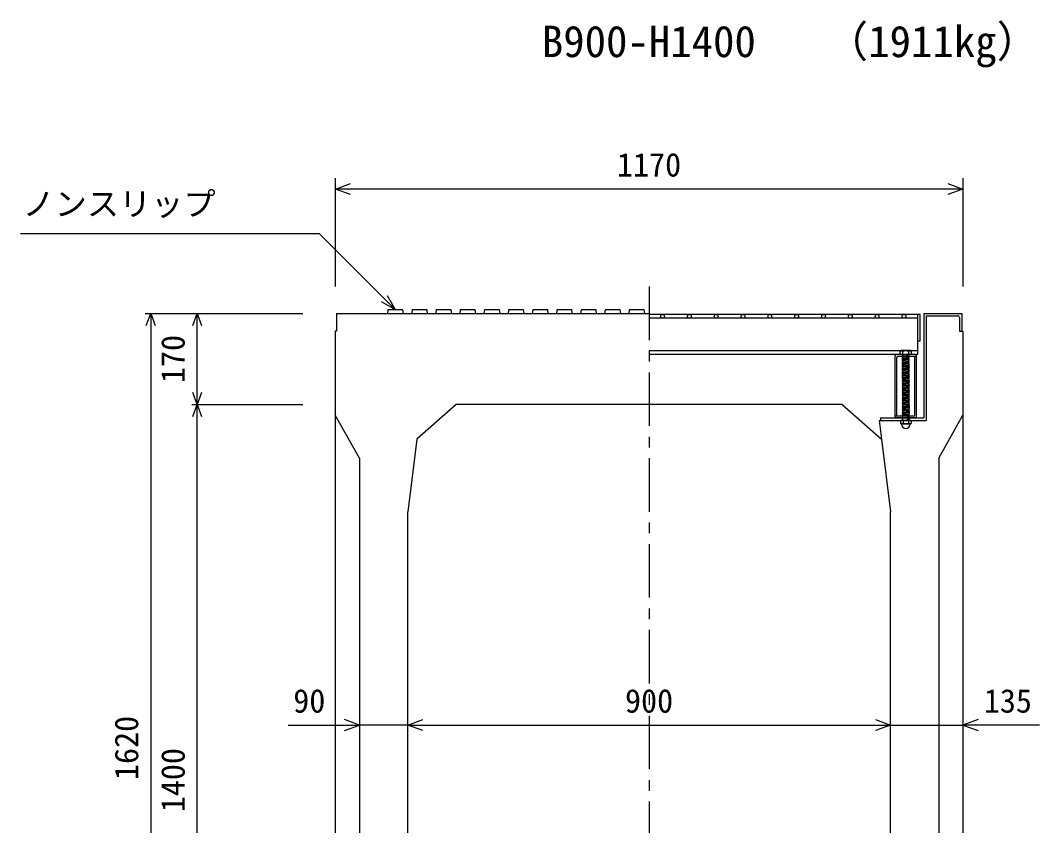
# Model space of a CAD drawing. Units: millimetres, scale not verified. Extents: x -16800 to 16800, y -5940 to 5940.
# Drawn here: x 7233 to 9133, y -1582 to -81 of the extents above; entities that cross this region are included whole.
import ezdxf
from ezdxf.enums import TextEntityAlignment as Align

# ---------------------------------------------------------------- set-up
doc = ezdxf.new("R2010")
doc.units = ezdxf.units.MM
doc.header["$LTSCALE"] = 20
doc.linetypes.add('CHAIN1', pattern=[8, 5, -1, 1, -1])
doc.linetypes.add('DOTTED', pattern=[1.75, 0.25, -1.5])
for name, color, linetype, lineweight in [('0-0_DIM', 7, 'Continuous', 25), ('0-2_HATCH', 6, 'Continuous', 25), ('0-5_OUTLINE', 3, 'Continuous', 25), ('0-6_TXT', 7, 'Continuous', 25)]:
    doc.layers.add(name, color=color, linetype=linetype, lineweight=lineweight)
doc.styles.add('ＭＳ ゴシック', font='')
doc.styles.get('ＭＳ ゴシック').set_extended_font_data('MS Gothic')

msp = doc.modelspace()

# ---------------------------------------------------------------- linework, layer by layer
at = {"layer": '0-0_DIM'}
for p, q in [((7820.23, -374.92), (7820.23, -576.66)), ((8990.23, -374.92), (8990.23, -576.66)), ((8990.23, -394.92), (7820.23, -394.92)), ((7233.13, -477.95), (7790.02, -477.95)), ((7932.23, -620.16), (7790.02, -477.95)), ((7932.23, -620.16), (7906.25, -605.16)), ((7932.23, -620.16), (7917.23, -594.18)), ((7466.03, -626.66), (7759.36, -626.66)), ((7476.03, -626.66), (7476.03, -2246.66)), ((7562.69, -796.66), (7562.69, -626.66)), ((7552.69, -796.66), (7759.36, -796.66)), ((7562.69, -2196.66), (7562.69, -796.66)), ((7732.4, -1394.21), (7865.23, -1394.21)), ((7955.23, -1394.21), (7865.23, -1394.21)), ((7955.23, -1394.21), (8855.23, -1394.21)), ((8855.23, -1394.21), (8990.23, -1394.21)), ((9133.15, -1394.21), (8990.23, -1394.21))]:
    msp.add_line(p, q, dxfattribs=at)
at = {"layer": '0-0_DIM', "linetype": 'CHAIN1'}
msp.add_line((8405.23, -576.66), (8405.23, -2596.66), dxfattribs=at)
at = {"layer": '0-0_DIM'}
for points in [[(7848.46, -405.18), (7820.27, -394.92), (7848.46, -384.66)], [(8962.08, -384.66), (8990.27, -394.92), (8962.08, -405.18)], [(7467.82, -649.21), (7476.03, -626.66), (7484.24, -649.21)], [(7554.49, -649.21), (7562.69, -626.66), (7570.9, -649.21)], [(7570.9, -774.11), (7562.69, -796.66), (7554.49, -774.11)], [(7554.49, -819.21), (7562.69, -796.66), (7570.9, -819.21)], [(7837.04, -1404.47), (7865.23, -1394.21), (7837.04, -1383.95)], [(7983.42, -1404.47), (7955.23, -1394.21), (7983.42, -1383.95)], [(8827.04, -1383.95), (8855.23, -1394.21), (8827.04, -1404.47)], [(9018.42, -1383.95), (8990.23, -1394.21), (9018.42, -1404.47)]]:
    msp.add_lwpolyline(points, dxfattribs=at)
at = {"layer": '0-2_HATCH'}
for p, q in [((8917.23, -626.66), (8917.23, -821.64)), ((8910.23, -628.64), (8405.23, -628.64)), ((8905.73, -635.64), (8405.23, -635.64)), ((8905.73, -628.64), (8905.73, -703.64)), ((8910.23, -678.64), (8910.23, -628.64)), ((8921.73, -631.16), (8921.73, -826.14)), ((8921.73, -631.16), (8980.23, -631.16)), ((8910.23, -678.64), (8905.73, -678.64)), ((8874.55, -696.64), (8405.23, -696.64)), ((8875.23, -696.14), (8873.23, -697.64)), ((8873.23, -703.64), (8873.23, -697.64)), ((8873.56, -697.36), (8875.23, -696.14)), ((8892.23, -696.14), (8875.23, -696.14)), ((8878.23, -703.64), (8878.23, -697.64)), ((8889.23, -703.64), (8889.23, -697.64)), ((8893.91, -697.36), (8892.23, -696.14)), ((8905.73, -696.64), (8892.92, -696.64)), ((8894.23, -703.64), (8894.23, -697.64)), ((8905.73, -703.64), (8405.23, -703.64)), ((8863.73, -821.64), (8863.73, -705.64)), ((8903.73, -703.64), (8865.73, -703.64)), ((8866.93, -818.44), (8866.93, -708.84)), ((8903.73, -706.84), (8868.93, -706.84)), ((8894.23, -703.64), (8873.23, -703.64)), ((8877.23, -703.64), (8890.23, -703.64)), ((8877.23, -704.64), (8878.23, -703.64)), ((8878.23, -705.64), (8877.23, -704.64)), ((8877.23, -706.64), (8878.23, -705.64)), ((8878.23, -707.64), (8877.23, -706.64)), ((8877.23, -708.64), (8878.23, -707.64)), ((8890.23, -707.64), (8877.23, -708.64)), ((8878.23, -709.64), (8877.23, -708.64)), ((8877.23, -710.64), (8878.23, -709.64)), ((8890.23, -709.64), (8877.23, -710.64)), ((8878.23, -711.64), (8877.23, -710.64)), ((8877.23, -712.64), (8878.23, -711.64)), ((8890.23, -711.64), (8877.23, -712.64)), ((8878.23, -713.64), (8877.23, -712.64)), ((8877.23, -714.64), (8878.23, -713.64)), ((8890.23, -713.64), (8877.23, -714.64)), ((8878.23, -715.64), (8877.23, -714.64)), ((8890.23, -715.64), (8877.23, -716.64)), ((8877.23, -716.64), (8878.23, -715.64)), ((8890.23, -717.64), (8877.23, -718.64)), ((8878.23, -719.64), (8877.23, -718.64)), ((8890.23, -719.64), (8877.23, -720.64)), ((8877.23, -720.64), (8878.23, -719.64)), ((8878.23, -721.64), (8877.23, -720.64)), ((8890.23, -721.64), (8877.23, -722.64)), ((8877.23, -722.64), (8878.23, -721.64)), ((8889.23, -704.64), (8890.23, -703.64)), ((8890.23, -705.64), (8889.23, -704.64)), ((8889.23, -708.64), (8890.23, -707.64)), ((8890.23, -709.64), (8889.23, -708.64)), ((8889.23, -710.64), (8890.23, -709.64)), ((8890.23, -711.64), (8889.23, -710.64)), ((8889.23, -712.64), (8890.23, -711.64)), ((8890.23, -713.64), (8889.23, -712.64)), ((8889.23, -716.64), (8890.23, -715.64)), ((8890.23, -717.64), (8889.23, -716.64)), ((8889.23, -718.64), (8890.23, -717.64)), ((8890.23, -719.64), (8889.23, -718.64)), ((8889.23, -720.64), (8890.23, -719.64)), ((8889.23, -720.64), (8890.23, -721.64)), ((8889.23, -722.64), (8890.23, -721.64)), ((8900.53, -816.44), (8900.53, -706.84)), ((8903.73, -819.64), (8903.73, -703.64)), ((8878.23, -723.64), (8877.23, -722.64)), ((8890.23, -723.64), (8877.23, -724.64)), ((8877.23, -724.64), (8878.23, -723.64)), ((8878.23, -725.64), (8877.23, -724.64)), ((8890.23, -725.64), (8877.23, -726.64)), ((8877.23, -726.64), (8878.23, -725.64)), ((8878.23, -727.64), (8877.23, -726.64)), ((8890.23, -727.64), (8877.23, -728.64)), ((8877.23, -728.64), (8878.23, -727.64)), ((8878.23, -729.64), (8877.23, -728.64)), ((8890.23, -729.64), (8877.23, -730.64)), ((8877.23, -730.64), (8878.23, -729.64)), ((8878.23, -731.64), (8877.23, -730.64)), ((8890.23, -731.64), (8877.23, -732.64)), ((8877.23, -732.64), (8878.23, -731.64)), ((8878.23, -733.64), (8877.23, -732.64)), ((8890.23, -733.64), (8877.23, -734.64)), ((8877.23, -734.64), (8878.23, -733.64)), ((8878.23, -735.64), (8877.23, -734.64)), ((8890.23, -735.64), (8877.23, -736.64)), ((8877.23, -736.64), (8878.23, -735.64)), ((8878.23, -737.64), (8877.23, -736.64)), ((8890.23, -737.64), (8877.23, -738.64)), ((8877.23, -738.64), (8878.23, -737.64)), ((8878.23, -739.63), (8877.23, -738.64)), ((8877.23, -740.63), (8878.23, -739.63)), ((8890.23, -739.64), (8877.23, -740.64)), ((8878.23, -741.63), (8877.23, -740.63)), ((8889.23, -722.64), (8890.23, -723.64)), ((8889.23, -724.64), (8890.23, -723.64)), ((8889.23, -724.64), (8890.23, -725.64)), ((8889.23, -726.64), (8890.23, -725.64)), ((8889.23, -726.64), (8890.23, -727.64)), ((8889.23, -728.64), (8890.23, -727.64)), ((8889.23, -728.64), (8890.23, -729.64)), ((8889.23, -730.64), (8890.23, -729.64)), ((8889.23, -730.64), (8890.23, -731.64)), ((8889.23, -732.64), (8890.23, -731.64)), ((8889.23, -732.64), (8890.23, -733.64)), ((8889.23, -734.64), (8890.23, -733.64)), ((8889.23, -734.64), (8890.23, -735.64)), ((8889.23, -736.64), (8890.23, -735.64)), ((8889.23, -736.64), (8890.23, -737.64)), ((8889.23, -738.64), (8890.23, -737.64)), ((8889.23, -738.64), (8890.23, -739.64)), ((8889.23, -740.64), (8890.23, -739.64)), ((8889.23, -740.64), (8890.23, -741.64)), ((8890.23, -741.63), (8877.23, -742.63)), ((8877.23, -742.63), (8878.23, -741.63)), ((8878.23, -743.63), (8877.23, -742.63)), ((8890.23, -743.63), (8877.23, -744.63)), ((8877.23, -744.63), (8878.23, -743.63)), ((8878.23, -745.63), (8877.23, -744.63)), ((8890.23, -745.64), (8877.23, -746.64)), ((8877.23, -746.64), (8878.23, -745.64)), ((8878.23, -747.64), (8877.23, -746.64)), ((8890.24, -747.64), (8877.24, -748.64)), ((8877.24, -748.64), (8878.24, -747.64)), ((8878.24, -749.64), (8877.24, -748.64)), ((8890.24, -749.64), (8877.24, -750.64)), ((8877.24, -750.64), (8878.24, -749.64)), ((8878.24, -751.64), (8877.24, -750.64)), ((8890.24, -751.64), (8877.24, -752.64)), ((8877.24, -752.64), (8878.24, -751.64)), ((8878.24, -753.64), (8877.24, -752.64)), ((8890.24, -753.64), (8877.24, -754.64)), ((8877.24, -754.64), (8878.24, -753.64)), ((8878.24, -755.64), (8877.24, -754.64)), ((8890.24, -755.65), (8877.24, -756.65)), ((8877.24, -756.65), (8878.24, -755.65)), ((8878.24, -757.65), (8877.24, -756.65)), ((8890.25, -757.65), (8877.25, -758.65)), ((8877.25, -758.65), (8878.25, -757.65)), ((8878.25, -759.65), (8877.25, -758.65)), ((8890.25, -759.65), (8877.25, -760.65)), ((8877.25, -760.65), (8878.25, -759.65)), ((8889.23, -742.63), (8890.23, -741.63)), ((8889.23, -742.63), (8890.23, -743.64)), ((8889.23, -744.63), (8890.23, -743.63)), ((8889.23, -744.63), (8890.23, -745.64)), ((8889.23, -746.64), (8890.23, -745.64)), ((8889.23, -746.64), (8890.24, -747.64)), ((8889.24, -748.64), (8890.24, -747.64)), ((8889.24, -748.64), (8890.24, -749.64)), ((8889.24, -750.64), (8890.24, -749.64)), ((8889.24, -750.64), (8890.24, -751.64)), ((8889.24, -752.64), (8890.24, -751.64)), ((8889.24, -752.64), (8890.24, -753.64)), ((8889.24, -754.64), (8890.24, -753.64)), ((8889.24, -754.64), (8890.24, -755.65)), ((8889.24, -756.65), (8890.24, -755.65)), ((8889.24, -756.65), (8890.25, -757.65)), ((8889.25, -758.65), (8890.25, -757.65)), ((8889.25, -758.65), (8890.25, -759.65)), ((8889.25, -760.65), (8890.25, -759.65)), ((8890.24, -761.64), (8877.24, -762.64)), ((8877.24, -762.64), (8878.24, -761.64)), ((8878.24, -763.64), (8877.24, -762.64)), ((8890.24, -763.64), (8877.24, -764.64)), ((8877.24, -764.64), (8878.24, -763.64)), ((8878.24, -765.64), (8877.24, -764.64)), ((8890.24, -765.64), (8877.24, -766.64)), ((8877.24, -766.64), (8878.24, -765.64)), ((8878.24, -767.64), (8877.24, -766.64)), ((8878.25, -761.65), (8877.25, -760.65)), ((8890.25, -767.65), (8877.25, -768.65)), ((8877.25, -768.65), (8878.25, -767.65)), ((8878.25, -769.65), (8877.25, -768.65)), ((8890.25, -769.65), (8877.25, -770.65)), ((8877.25, -770.65), (8878.25, -769.65)), ((8878.25, -771.65), (8877.25, -770.65)), ((8890.25, -771.65), (8877.25, -772.65)), ((8877.25, -772.65), (8878.25, -771.65)), ((8878.25, -773.65), (8877.25, -772.65)), ((8890.25, -773.65), (8877.25, -774.65)), ((8877.25, -774.65), (8878.25, -773.65)), ((8878.25, -775.65), (8877.25, -774.65)), ((8890.26, -775.65), (8877.26, -776.65)), ((8877.26, -776.65), (8878.26, -775.65)), ((8878.26, -777.65), (8877.26, -776.65)), ((8890.26, -777.66), (8877.26, -778.66)), ((8877.26, -778.66), (8878.26, -777.66)), ((8878.26, -779.66), (8877.26, -778.66)), ((8889.24, -762.64), (8890.24, -761.64)), ((8889.24, -762.64), (8890.24, -763.65)), ((8889.24, -764.64), (8890.24, -763.64)), ((8889.24, -764.64), (8890.24, -765.65)), ((8889.24, -766.65), (8890.24, -765.65)), ((8889.24, -766.65), (8890.25, -767.65)), ((8889.25, -760.65), (8890.25, -761.65)), ((8889.25, -768.65), (8890.25, -767.65)), ((8889.25, -768.65), (8890.25, -769.65)), ((8889.25, -770.65), (8890.25, -769.65)), ((8889.25, -770.65), (8890.25, -771.65)), ((8889.25, -772.65), (8890.25, -771.65)), ((8889.25, -772.65), (8890.25, -773.65)), ((8889.25, -774.65), (8890.25, -773.65)), ((8889.25, -774.65), (8890.26, -775.66)), ((8889.26, -776.66), (8890.26, -775.66)), ((8889.26, -776.66), (8890.26, -777.66)), ((8889.26, -778.66), (8890.26, -777.66)), ((8889.26, -778.66), (8890.26, -779.66)), ((8890.26, -779.66), (8877.26, -780.66)), ((8877.26, -780.66), (8878.26, -779.66)), ((8878.26, -781.66), (8877.26, -780.66)), ((8890.26, -781.66), (8877.26, -782.66)), ((8877.26, -782.66), (8878.26, -781.66)), ((8878.26, -783.66), (8877.26, -782.66)), ((8890.27, -783.66), (8877.27, -784.66)), ((8877.27, -784.66), (8878.27, -783.66)), ((8878.27, -785.66), (8877.27, -784.66)), ((8877.27, -786.66), (8878.27, -785.66)), ((8890.27, -785.67), (8877.27, -786.67)), ((8878.27, -787.66), (8877.27, -786.67)), ((8890.27, -787.67), (8877.27, -788.67)), ((8877.27, -788.67), (8878.27, -787.67)), ((8878.27, -789.67), (8877.27, -788.67)), ((8890.27, -789.67), (8877.27, -790.67)), ((8877.27, -790.67), (8878.27, -789.67)), ((8878.27, -791.67), (8877.27, -790.67)), ((8890.28, -791.67), (8877.28, -792.67)), ((8877.28, -792.67), (8878.28, -791.67)), ((8878.28, -793.67), (8877.28, -792.67)), ((8890.28, -793.67), (8877.28, -794.67)), ((8877.28, -794.67), (8878.28, -793.67)), ((8878.28, -795.67), (8877.28, -794.67)), ((8877.28, -796.67), (8878.28, -795.67)), ((8890.28, -795.68), (8877.28, -796.68)), ((8878.28, -797.68), (8877.28, -796.68)), ((8890.28, -797.68), (8877.28, -798.68)), ((8877.28, -798.68), (8878.28, -797.68)), ((8889.26, -780.66), (8890.26, -779.66)), ((8889.26, -780.66), (8890.26, -781.66)), ((8889.26, -782.66), (8890.26, -781.66)), ((8889.26, -782.66), (8890.27, -783.66)), ((8889.27, -784.66), (8890.27, -783.66)), ((8889.27, -784.66), (8890.27, -785.67)), ((8889.27, -786.67), (8890.27, -785.67)), ((8889.27, -786.67), (8890.27, -787.67)), ((8889.27, -788.67), (8890.27, -787.67)), ((8889.27, -788.67), (8890.27, -789.67)), ((8889.27, -790.67), (8890.27, -789.67)), ((8889.27, -790.67), (8890.28, -791.67)), ((8889.28, -792.67), (8890.28, -791.67)), ((8889.28, -792.67), (8890.28, -793.67)), ((8889.28, -794.67), (8890.28, -793.67)), ((8889.28, -794.67), (8890.28, -795.68)), ((8889.28, -796.68), (8890.28, -795.68)), ((8889.28, -796.68), (8890.28, -797.68)), ((8889.28, -798.68), (8890.28, -797.68)), ((8878.28, -799.68), (8877.28, -798.68)), ((8890.29, -799.68), (8877.29, -800.68)), ((8877.29, -800.68), (8878.29, -799.68)), ((8878.29, -801.68), (8877.29, -800.68)), ((8890.29, -801.68), (8877.29, -802.68)), ((8877.29, -802.68), (8878.29, -801.68)), ((8878.29, -803.68), (8877.29, -802.68)), ((8890.29, -803.68), (8877.29, -804.68)), ((8877.29, -804.68), (8878.29, -803.68)), ((8878.29, -805.68), (8877.29, -804.68)), ((8890.29, -805.69), (8877.29, -806.69)), ((8877.29, -806.69), (8878.29, -805.69)), ((8878.29, -807.69), (8877.29, -806.69)), ((8890.3, -807.69), (8877.3, -808.69)), ((8877.3, -808.69), (8878.3, -807.69)), ((8878.3, -809.69), (8877.3, -808.69)), ((8890.3, -809.69), (8877.3, -810.69)), ((8877.3, -810.69), (8878.3, -809.69)), ((8878.3, -811.69), (8877.3, -810.69)), ((8890.3, -811.69), (8877.3, -812.69)), ((8877.3, -812.69), (8878.3, -811.69)), ((8878.3, -813.69), (8877.3, -812.69)), ((8890.3, -813.69), (8877.3, -814.69)), ((8877.3, -814.69), (8878.3, -813.69)), ((8878.3, -815.69), (8877.3, -814.69)), ((8890.3, -815.69), (8877.3, -816.69)), ((8877.3, -816.69), (8878.3, -815.69)), ((8878.3, -817.69), (8877.3, -816.69)), ((8889.28, -798.68), (8890.29, -799.68)), ((8889.29, -800.68), (8890.29, -799.68)), ((8889.29, -800.68), (8890.29, -801.68)), ((8889.29, -802.68), (8890.29, -801.68)), ((8889.29, -802.68), (8890.29, -803.68)), ((8889.29, -804.68), (8890.29, -803.68)), ((8889.29, -804.68), (8890.29, -805.69)), ((8889.29, -806.69), (8890.29, -805.69)), ((8889.29, -806.69), (8890.3, -807.69)), ((8889.3, -808.69), (8890.3, -807.69)), ((8889.3, -808.69), (8890.3, -809.69)), ((8889.3, -810.69), (8890.3, -809.69)), ((8889.3, -810.69), (8890.3, -811.69)), ((8889.3, -812.69), (8890.3, -811.69)), ((8889.3, -812.69), (8890.3, -813.69)), ((8889.3, -814.69), (8890.3, -813.69)), ((8889.3, -814.69), (8890.31, -815.7)), ((8889.3, -816.69), (8890.3, -815.69)), ((8889.3, -816.69), (8890.31, -817.7)), ((8833.91, -826.14), (8921.73, -826.14)), ((8834.04, -826.14), (8838.29, -861.15)), ((8836.23, -821.64), (8917.23, -821.64)), ((8836.23, -821.64), (8836.23, -826.14)), ((8898.53, -818.44), (8863.73, -818.44)), ((8901.73, -821.64), (8863.73, -821.64)), ((8874.39, -826.14), (8873.53, -826.79)), ((8873.53, -826.79), (8873.53, -831.97)), ((8875.22, -832.94), (8873.53, -831.97)), ((8893.07, -826.14), (8874.39, -826.14)), ((8875.22, -833.26), (8875.22, -832.94)), ((8892.25, -832.94), (8875.22, -832.94)), ((8892.25, -833.26), (8875.22, -833.26)), ((8890.3, -817.69), (8877.3, -818.69)), ((8877.3, -818.69), (8878.3, -817.69)), ((8878.3, -819.69), (8877.3, -818.69)), ((8877.3, -820.69), (8878.3, -819.69)), ((8878.3, -821.69), (8877.3, -820.69)), ((8877.3, -822.69), (8878.3, -821.69)), ((8878.3, -823.69), (8877.3, -822.69)), ((8877.3, -824.69), (8878.3, -823.69)), ((8878.3, -825.69), (8877.3, -824.69)), ((8877.86, -826.14), (8878.3, -825.69)), ((8878.63, -826.78), (8878.63, -831.97)), ((8888.83, -826.79), (8888.83, -831.97)), ((8889.3, -818.69), (8890.3, -817.69)), ((8889.3, -818.69), (8890.31, -819.7)), ((8889.3, -820.69), (8890.3, -819.69)), ((8889.3, -820.69), (8890.31, -821.7)), ((8889.3, -822.69), (8890.3, -821.69)), ((8889.3, -822.69), (8890.31, -823.7)), ((8889.3, -824.69), (8890.3, -823.69)), ((8889.3, -824.69), (8890.31, -825.7)), ((8889.86, -826.14), (8890.3, -825.69)), ((8892.25, -832.94), (8893.94, -831.97)), ((8892.25, -833.26), (8892.25, -832.94)), ((8893.07, -826.14), (8893.94, -826.79)), ((8893.94, -826.79), (8893.94, -831.97))]:
    msp.add_line(p, q, dxfattribs=at)
at = {"layer": '0-2_HATCH', "linetype": 'DOTTED'}
for p, q in [((8890.23, -703.64), (8877.23, -704.64)), ((8890.23, -705.64), (8877.23, -706.64)), ((8890.3, -819.69), (8877.3, -820.69)), ((8890.3, -821.69), (8877.3, -822.69)), ((8890.3, -823.69), (8877.3, -824.69)), ((8877.86, -826.14), (8889.86, -826.14)), ((8890.3, -825.69), (8884.55, -826.14))]:
    msp.add_line(p, q, dxfattribs=at)
at = {"layer": '0-2_HATCH'}
for points in [[(7947.23, -626.66), (7946.23, -620.16), (7918.23, -620.16), (7917.23, -626.66)], [(7992.23, -626.66), (7991.23, -620.16), (7963.23, -620.16), (7962.23, -626.66)], [(8037.23, -626.66), (8036.23, -620.16), (8008.23, -620.16), (8007.23, -626.66)], [(8082.23, -626.66), (8081.23, -620.16), (8053.23, -620.16), (8052.23, -626.66)], [(8127.23, -626.66), (8126.23, -620.16), (8098.23, -620.16), (8097.23, -626.66)], [(8172.23, -626.66), (8171.23, -620.16), (8143.23, -620.16), (8142.23, -626.66)], [(8217.23, -626.66), (8216.23, -620.16), (8188.23, -620.16), (8187.23, -626.66)], [(8262.23, -626.66), (8261.23, -620.16), (8233.23, -620.16), (8232.23, -626.66)], [(8307.23, -626.66), (8306.23, -620.16), (8278.23, -620.16), (8277.23, -626.66)], [(8352.23, -626.66), (8351.23, -620.16), (8323.23, -620.16), (8322.23, -626.66)], [(8397.23, -626.66), (8396.23, -620.16), (8368.23, -620.16), (8367.23, -626.66)], [(8983.73, -634.66), (8983.73, -659.66), (8988.23, -659.66)], [(8877.23, -718.64), (8878.23, -717.64), (8877.23, -716.64)], [(8890.23, -707.64), (8889.23, -706.64), (8890.23, -705.64)], [(8890.23, -715.64), (8889.23, -714.64), (8890.23, -713.64)]]:
    msp.add_lwpolyline(points, dxfattribs=at)
for centre in [(8430.23, -632.14), (8480.23, -632.14), (8530.23, -632.14), (8580.23, -632.14), (8630.23, -632.14), (8680.23, -632.14), (8730.23, -632.14), (8780.23, -632.14), (8830.23, -632.14), (8880.23, -632.14)]:
    msp.add_circle(centre, 3.5, dxfattribs=at)
for centre, radius, start, end in [((8980.23, -634.66), 3.5, 0, 90), ((8875.73, -700.26), 3.62, 46.39563, 133.60437), ((8883.73, -712.26), 15.62, 69.39075, 110.60925), ((8891.73, -700.26), 3.62, 46.39563, 133.60437), ((8865.73, -705.64), 2, 90, 180), ((8868.93, -708.84), 2, 90, 180), ((8898.53, -816.44), 2, 270, 0), ((8876.08, -831.48), 5.35, 61.49832, 118.50684), ((8876.08, -827.27), 5.35, 241.49843, 298.50089), ((8883.73, -833.26), 8.19, 180, 359.99995), ((8883.73, -846.55), 20.42, 75.52621, 104.47362), ((8883.73, -812.2), 20.42, 255.52638, 284.47374), ((8891.39, -831.48), 5.35, 61.49231, 118.50169), ((8891.39, -827.27), 5.35, 241.49989, 298.5), ((8901.73, -819.64), 2, 270, 0)]:
    msp.add_arc(centre, radius, start, end, dxfattribs=at)
at = {"layer": '0-5_OUTLINE'}
for p, q in [((7822.23, -626.66), (8405.23, -626.66)), ((7822.23, -626.66), (7822.23, -659.66)), ((8917.23, -626.66), (8988.23, -626.66)), ((8988.23, -626.66), (8988.23, -659.66)), ((7820.23, -659.66), (7820.23, -2246.66)), ((7822.23, -659.66), (7820.23, -659.66)), ((8988.23, -659.66), (8990.23, -659.66)), ((8990.23, -659.66), (8990.23, -2246.66)), ((8765.23, -796.66), (8045.23, -796.66)), ((8765.23, -796.66), (8838.29, -861.16)), ((7865.23, -896.66), (7820.23, -816.66)), ((8945.23, -896.66), (8990.23, -816.66)), ((8838.29, -861.16), (8855.23, -996.66)), ((7865.23, -896.66), (7865.23, -2246.66)), ((8945.23, -896.66), (8945.23, -2246.66)), ((7955.23, -2246.66), (7955.23, -996.66)), ((8855.23, -2246.66), (8855.23, -996.66))]:
    msp.add_line(p, q, dxfattribs=at)
msp.add_lwpolyline([(8045.23, -796.66), (7972.17, -861.16), (7955.23, -996.66)], dxfattribs=at)

# ---------------------------------------------------------------- texts
at = {"layer": '0-0_DIM', "style": 'ＭＳ ゴシック'}
for s, p in [('1170', (8345.23, -384.92)), ('ノンスリップ', (7236.98, -457.77)), ('90', (7741.8, -1384.21)), ('900', (8360.23, -1384.21)), ('135', (9029.09, -1384.21))]:
    msp.add_text(s, height=43.99, dxfattribs=at).set_placement(p, align=Align.BOTTOM_LEFT)
for s, p in [('170', (7552.69, -756.66)), ('1620', (7466.03, -1496.66)), ('1400', (7552.69, -1556.66))]:
    msp.add_text(s, height=43.99, rotation=90, dxfattribs=at).set_placement(p, align=Align.BOTTOM_LEFT)
at = {"layer": '0-6_TXT', "style": 'ＭＳ ゴシック'}
for s, p in [('B900-H1400', (8205.23, -166.66)), ('（1911kg）', (8733.6, -166.66))]:
    msp.add_text(s, height=58.65, dxfattribs=at).set_placement(p, align=Align.BOTTOM_LEFT)

doc.saveas('drawing.dxf')
